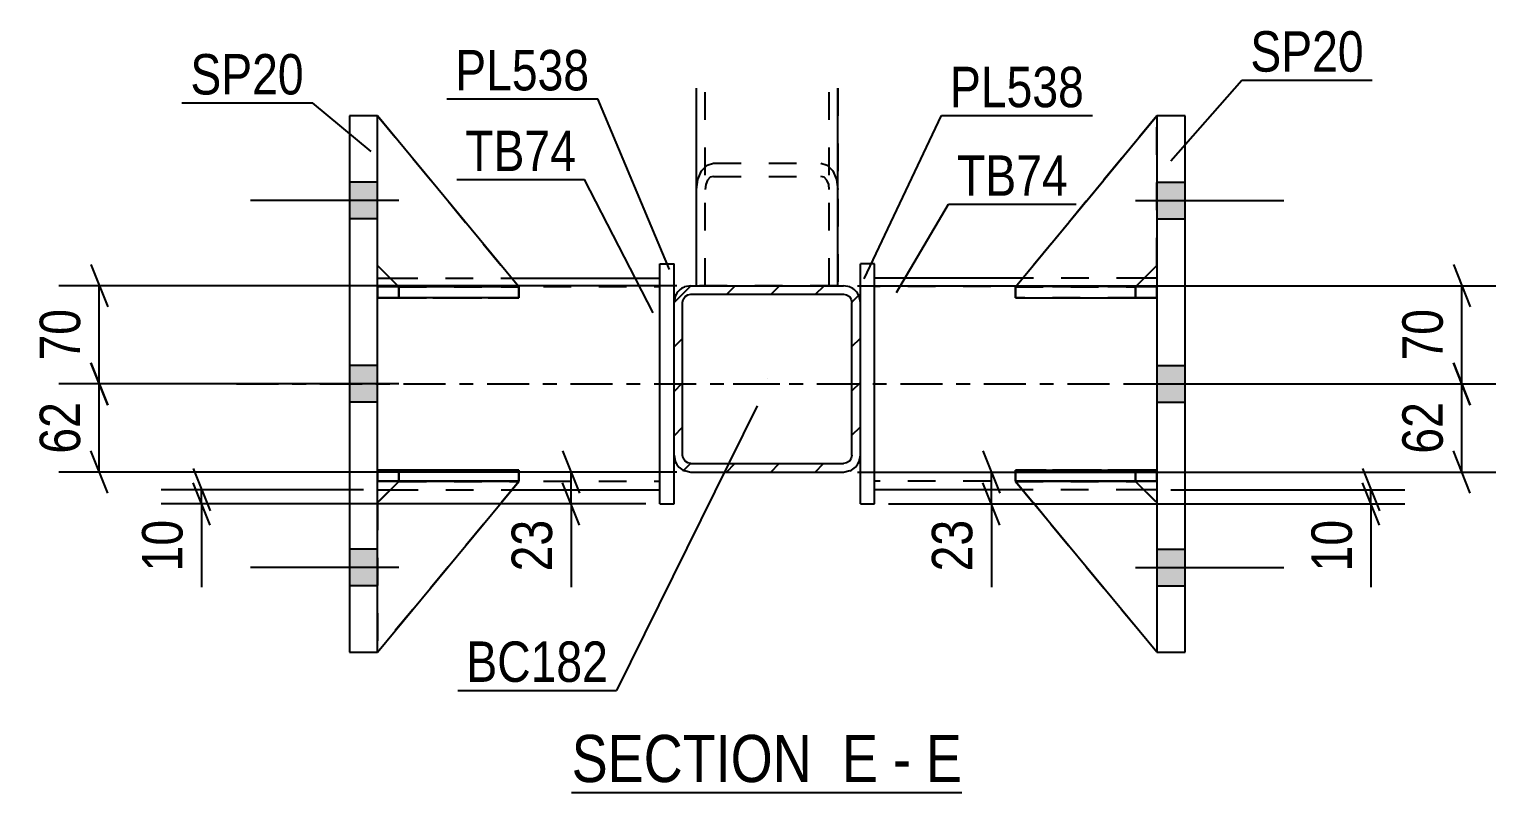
# Model space of a CAD drawing. Header units: millimetres. Extents: x 0 to 841, y 0 to 594.
# Drawn here: x 211.8 to 315.7, y 155.7 to 209.8 of the extents above; entities that cross this region are included whole.
import ezdxf

# ---------------------------------------------------------------- set-up
doc = ezdxf.new("R2010")
doc.units = ezdxf.units.MM
doc.linetypes.add('DXK_LINE_DOT2', pattern=[3.9198, 1.9599, -1.9599])
doc.linetypes.add('DXK_LINE_DOT3', pattern=[5.9187, 2.979, -0.9799, 0.9799, -0.9799])
doc.styles.add('Arial Narrow', font='ARIALN.TTF', dxfattribs={"height": 0.2})

# ---------------------------------------------------------------- blocks, each defined once
blk = doc.blocks.new('Unknown-814748436-16 - 6147')
at = {"color": 6, "linetype": 'Continuous'}
blk.add_line((250.24, 155.67), (277.88, 155.67), dxfattribs=at)
at = {"color": 0, "linetype": 'Continuous'}
for points in [[(268.34, 156.42), (268.34, 159.92), (250.24, 159.92), (250.24, 156.42)], [(271.95, 156.42), (271.95, 159.92), (269.39, 159.92), (269.39, 156.42)], [(274.28, 156.42), (274.28, 159.92), (273, 159.92), (273, 156.42)], [(277.88, 156.42), (277.88, 159.92), (275.33, 159.92), (275.33, 156.42)]]:
    blk.add_wipeout(points, dxfattribs=at)
at = {"color": 7, "linetype": 'Continuous', "style": 'Arial Narrow'}
for s, p in [('SECTION ', (250.24, 156.42)), ('E', (269.39, 156.42)), ('E', (275.33, 156.42)), ('-', (273, 156.42))]:
    blk.add_text(s, height=3.34, dxfattribs=at).set_placement(p)
blk = doc.blocks.new('Part-814748436-6248 - 6147')
at = {"color": 7, "linetype": 'DXK_LINE_DOT2'}
for p, q in [((259.09, 191.59), (259.09, 205.59)), ((259.69, 191.59), (259.69, 205.59)), ((268.49, 191.59), (268.49, 205.59)), ((269.09, 205.59), (269.09, 191.59)), ((269.09, 191.59), (259.09, 191.59))]:
    blk.add_line(p, q, dxfattribs=at)
blk = doc.blocks.new('Bolt-814748436-6224 - 6147')
at = {"linetype": 'Continuous'}
for points in [[(236.49, 196.33), (236.49, 198.93), (234.49, 198.93), (234.49, 196.33)], [(236.49, 196.33), (236.49, 198.93), (234.49, 198.93), (234.49, 196.33)], [(236.49, 196.33), (236.49, 198.93), (234.49, 198.93), (234.49, 196.33)], [(236.49, 183.33), (236.49, 185.93), (234.49, 185.93), (234.49, 183.33)], [(236.49, 183.33), (236.49, 185.93), (234.49, 185.93), (234.49, 183.33)], [(236.49, 170.33), (236.49, 172.93), (234.49, 172.93), (234.49, 170.33)], [(236.49, 170.33), (236.49, 172.93), (234.49, 172.93), (234.49, 170.33)], [(236.49, 170.33), (236.49, 172.93), (234.49, 172.93), (234.49, 170.33)]]:
    blk.add_hatch(color=1, dxfattribs=at).paths.add_polyline_path(points)
at = {"color": 1, "linetype": 'Continuous'}
for p, q in [((236.49, 198.93), (234.49, 198.93)), ((236.49, 198.93), (234.49, 198.93)), ((236.49, 198.93), (234.49, 198.93)), ((237.99, 197.63), (227.49, 197.63)), ((237.99, 197.63), (227.49, 197.63)), ((237.99, 197.63), (227.49, 197.63)), ((236.49, 196.33), (234.49, 196.33)), ((236.49, 196.33), (234.49, 196.33)), ((236.49, 196.33), (234.49, 196.33)), ((236.49, 185.93), (234.49, 185.93)), ((236.49, 185.93), (234.49, 185.93)), ((237.99, 184.63), (227.49, 184.63)), ((237.99, 184.63), (227.49, 184.63)), ((236.49, 183.33), (234.49, 183.33)), ((236.49, 183.33), (234.49, 183.33)), ((236.49, 172.93), (234.49, 172.93)), ((236.49, 172.93), (234.49, 172.93)), ((236.49, 172.93), (234.49, 172.93)), ((237.99, 171.63), (227.49, 171.63)), ((237.99, 171.63), (227.49, 171.63)), ((237.99, 171.63), (227.49, 171.63)), ((236.49, 170.33), (234.49, 170.33)), ((236.49, 170.33), (234.49, 170.33)), ((236.49, 170.33), (234.49, 170.33))]:
    blk.add_line(p, q, dxfattribs=at)
blk = doc.blocks.new('Part-814748436-6265 - 6147')
at = {"linetype": 'Continuous'}
h = blk.add_hatch(dxfattribs=at)
h.set_pattern_fill('', scale=0.7, style=0, pattern_type=0)
h.set_pattern_definition([(45, (258.6925, 191.5937), (-1.57154, 1.57154), [])])
h.paths.add_polyline_path([(269.49, 191.59), (258.69, 191.59), (258.23, 191.5), (257.84, 191.24), (257.58, 190.85), (257.49, 190.39), (257.49, 179.59), (257.58, 179.13), (257.84, 178.75), (258.23, 178.49), (258.69, 178.39), (269.49, 178.39), (269.95, 178.49), (270.34, 178.75), (270.6, 179.13), (270.69, 179.59), (270.69, 190.39), (270.6, 190.85), (270.34, 191.24), (269.95, 191.5)])
h.paths.add_polyline_path([(270.05, 190.62), (270.09, 190.39), (270.09, 179.59), (270.05, 179.36), (269.92, 179.17), (269.72, 179.04), (269.49, 178.99), (258.69, 178.99), (258.46, 179.04), (258.27, 179.17), (258.14, 179.36), (258.09, 179.59), (258.09, 190.39), (258.14, 190.62), (258.27, 190.82), (258.46, 190.95), (258.69, 190.99), (269.49, 190.99), (269.72, 190.95), (269.92, 190.82)])
at = {"color": 2, "linetype": 'Continuous'}
for p, q in [((258.69, 191.59), (258.23, 191.5)), ((258.69, 191.59), (258.69, 191.59)), ((258.69, 191.59), (269.49, 191.59)), ((269.49, 191.59), (269.49, 191.59)), ((269.95, 191.5), (269.49, 191.59)), ((257.58, 190.85), (257.49, 190.39)), ((257.49, 190.39), (257.49, 190.39)), ((257.49, 179.59), (257.49, 190.39)), ((258.09, 190.39), (258.14, 190.62)), ((258.09, 190.39), (258.09, 190.39)), ((258.09, 179.59), (258.09, 190.39)), ((258.14, 190.62), (258.27, 190.82)), ((258.27, 190.82), (258.46, 190.95)), ((258.46, 190.95), (258.69, 190.99)), ((258.69, 190.99), (258.69, 190.99)), ((258.69, 190.99), (269.49, 190.99)), ((269.49, 190.99), (269.49, 190.99)), ((269.49, 190.99), (269.72, 190.95)), ((269.72, 190.95), (269.92, 190.82)), ((269.92, 190.82), (270.05, 190.62)), ((270.05, 190.62), (270.09, 190.39)), ((270.09, 190.39), (270.09, 190.39)), ((270.09, 179.59), (270.09, 190.39)), ((270.69, 190.39), (270.6, 190.85)), ((270.69, 190.39), (270.69, 190.39)), ((270.69, 179.59), (270.69, 190.39)), ((257.49, 179.59), (257.49, 179.59)), ((257.49, 179.59), (257.58, 179.13)), ((258.09, 179.59), (258.09, 179.59)), ((258.14, 179.36), (258.09, 179.59)), ((258.27, 179.17), (258.14, 179.36)), ((258.46, 179.04), (258.27, 179.17)), ((258.69, 178.99), (258.46, 179.04)), ((258.69, 178.99), (258.69, 178.99)), ((258.69, 178.99), (269.49, 178.99)), ((269.72, 179.04), (269.49, 178.99)), ((269.49, 178.99), (269.49, 178.99)), ((269.92, 179.17), (269.72, 179.04)), ((270.05, 179.36), (269.92, 179.17)), ((270.09, 179.59), (270.05, 179.36)), ((270.09, 179.59), (270.09, 179.59)), ((270.6, 179.13), (270.69, 179.59)), ((270.69, 179.59), (270.69, 179.59)), ((258.23, 178.49), (258.69, 178.39)), ((258.69, 178.39), (258.69, 178.39)), ((258.69, 178.39), (269.49, 178.39)), ((269.49, 178.39), (269.95, 178.49)), ((269.49, 178.39), (269.49, 178.39))]:
    blk.add_line(p, q, dxfattribs=at)
at = {"color": 7, "linetype": 'DXK_LINE_DOT3'}
blk.add_line((264.09, 184.99), (264.09, 184.99), dxfattribs=at)
at = {"color": 2, "linetype": 'Continuous'}
for centre, start, end in [((258.69, 190.39), 112.5, 157.5), ((269.49, 190.39), 22.5, 67.5), ((258.69, 179.59), 202.5, 247.5), ((269.49, 179.59), 292.5, 337.5)]:
    blk.add_arc(centre, 1.2, start, end, dxfattribs=at)
blk = doc.blocks.new('Part-814748436-6249 - 6147')
at = {"color": 2, "linetype": 'Continuous'}
for p, q in [((259.09, 191.59), (259.09, 205.59)), ((269.09, 191.59), (269.09, 205.59))]:
    blk.add_line(p, q, dxfattribs=at)
at = {"color": 7, "linetype": 'DXK_LINE_DOT2'}
for p, q in [((259.69, 191.59), (259.69, 205.59)), ((268.49, 191.59), (268.49, 205.59)), ((259.18, 199.12), (259.44, 199.72)), ((259.44, 199.72), (259.83, 200.13)), ((259.83, 200.13), (260.29, 200.27)), ((260.29, 200.27), (267.89, 200.27)), ((267.89, 200.27), (268.35, 200.13)), ((268.35, 200.13), (268.74, 199.72)), ((268.74, 199.72), (269, 199.12)), ((259.09, 198.41), (259.18, 199.12)), ((259.74, 198.77), (259.69, 198.41)), ((259.87, 199.07), (259.74, 198.77)), ((260.06, 199.27), (259.87, 199.07)), ((260.29, 199.34), (260.06, 199.27)), ((260.29, 199.34), (267.89, 199.34)), ((268.12, 199.27), (267.89, 199.34)), ((268.32, 199.07), (268.12, 199.27)), ((268.45, 198.77), (268.32, 199.07)), ((268.49, 198.41), (268.45, 198.77)), ((269, 199.12), (269.09, 198.41)), ((259.09, 191.59), (269.09, 191.59))]:
    blk.add_line(p, q, dxfattribs=at)
blk = doc.blocks.new('Part-814748436-6289 - 6147')
at = {"color": 2, "linetype": 'Continuous'}
for p, q in [((236.49, 192.13), (237.38, 192.13)), ((245.99, 192.13), (256.49, 192.13)), ((236.49, 177.13), (237.4, 177.13)), ((246, 177.13), (256.49, 177.13))]:
    blk.add_line(p, q, dxfattribs=at)
at = {"color": 7, "linetype": 'DXK_LINE_DOT2'}
for p, q in [((236.49, 177.13), (236.49, 192.13)), ((236.49, 191.53), (256.49, 191.53)), ((237.38, 192.13), (245.99, 192.13)), ((256.49, 177.13), (256.49, 192.13)), ((236.49, 177.73), (256.49, 177.73)), ((237.4, 177.13), (246, 177.13))]:
    blk.add_line(p, q, dxfattribs=at)
at = {"color": 7, "linetype": 'DXK_LINE_DOT3'}
blk.add_line((226.49, 184.63), (266.49, 184.63), dxfattribs=at)
blk = doc.blocks.new('Bolt-814748436-6225 - 6147')
at = {"linetype": 'Continuous'}
for points in [[(293.69, 196.33), (293.69, 198.93), (291.69, 198.93), (291.69, 196.33)], [(293.69, 196.33), (293.69, 198.93), (291.69, 198.93), (291.69, 196.33)], [(293.69, 196.33), (293.69, 198.93), (291.69, 198.93), (291.69, 196.33)], [(293.69, 183.33), (293.69, 185.93), (291.69, 185.93), (291.69, 183.33)], [(293.69, 183.33), (293.69, 185.93), (291.69, 185.93), (291.69, 183.33)], [(293.69, 170.33), (293.69, 172.93), (291.69, 172.93), (291.69, 170.33)], [(293.69, 170.33), (293.69, 172.93), (291.69, 172.93), (291.69, 170.33)], [(293.69, 170.33), (293.69, 172.93), (291.69, 172.93), (291.69, 170.33)]]:
    blk.add_hatch(color=1, dxfattribs=at).paths.add_polyline_path(points)
at = {"color": 1, "linetype": 'Continuous'}
for p, q in [((291.69, 198.93), (293.69, 198.93)), ((291.69, 198.93), (293.69, 198.93)), ((291.69, 198.93), (293.69, 198.93)), ((290.19, 197.63), (300.69, 197.63)), ((290.19, 197.63), (300.69, 197.63)), ((290.19, 197.63), (300.69, 197.63)), ((291.69, 196.33), (293.69, 196.33)), ((291.69, 196.33), (293.69, 196.33)), ((291.69, 196.33), (293.69, 196.33)), ((291.69, 185.93), (293.69, 185.93)), ((291.69, 185.93), (293.69, 185.93)), ((290.19, 184.63), (300.69, 184.63)), ((290.19, 184.63), (300.69, 184.63)), ((291.69, 183.33), (293.69, 183.33)), ((291.69, 183.33), (293.69, 183.33)), ((291.69, 172.93), (293.69, 172.93)), ((291.69, 172.93), (293.69, 172.93)), ((291.69, 172.93), (293.69, 172.93)), ((290.19, 171.63), (300.69, 171.63)), ((290.19, 171.63), (300.69, 171.63)), ((290.19, 171.63), (300.69, 171.63)), ((291.69, 170.33), (293.69, 170.33)), ((291.69, 170.33), (293.69, 170.33)), ((291.69, 170.33), (293.69, 170.33))]:
    blk.add_line(p, q, dxfattribs=at)
blk = doc.blocks.new('Part-814748436-6274 - 6147')
at = {"color": 2, "linetype": 'Continuous'}
for p, q in [((282.19, 192.13), (271.69, 192.13)), ((291.69, 192.13), (290.8, 192.13)), ((282.18, 177.13), (271.69, 177.13)), ((291.69, 177.13), (290.78, 177.13))]:
    blk.add_line(p, q, dxfattribs=at)
at = {"color": 7, "linetype": 'DXK_LINE_DOT2'}
for p, q in [((271.69, 177.13), (271.69, 192.13)), ((291.69, 191.53), (271.69, 191.53)), ((290.8, 192.13), (282.19, 192.13)), ((291.69, 192.13), (291.69, 177.13)), ((291.69, 177.73), (271.69, 177.73)), ((290.78, 177.13), (282.18, 177.13))]:
    blk.add_line(p, q, dxfattribs=at)
at = {"color": 7, "linetype": 'DXK_LINE_DOT3'}
blk.add_line((261.69, 184.63), (301.69, 184.63), dxfattribs=at)
blk = doc.blocks.new('Part-814748436-6279 - 6147')
at = {"color": 2, "linetype": 'Continuous'}
for p, q in [((271.69, 193.13), (270.69, 193.13)), ((270.69, 190.39), (270.69, 193.13)), ((271.69, 176.13), (271.69, 193.13)), ((270.69, 176.13), (270.69, 179.59)), ((270.69, 176.13), (271.69, 176.13))]:
    blk.add_line(p, q, dxfattribs=at)
at = {"color": 7, "linetype": 'DXK_LINE_DOT2'}
blk.add_line((270.69, 179.59), (270.69, 190.39), dxfattribs=at)
blk = doc.blocks.new('Part-814748436-6284 - 6147')
at = {"color": 2, "linetype": 'Continuous'}
for p, q in [((256.49, 176.13), (256.49, 193.13)), ((256.49, 193.13), (257.49, 193.13)), ((257.49, 190.39), (257.49, 193.13)), ((257.49, 176.13), (257.49, 179.59)), ((256.49, 176.13), (257.49, 176.13))]:
    blk.add_line(p, q, dxfattribs=at)
at = {"color": 7, "linetype": 'DXK_LINE_DOT2'}
blk.add_line((257.49, 179.59), (257.49, 190.39), dxfattribs=at)
blk = doc.blocks.new('Part-814748436-6290 - 6147')
at = {"color": 7, "linetype": 'DXK_LINE_DOT2'}
for p, q in [((281.69, 177.72), (290.19, 177.72)), ((291.69, 165.63), (281.69, 177.72)), ((281.69, 177.72), (281.69, 177.72)), ((290.19, 177.72), (281.69, 177.72)), ((281.69, 177.72), (291.69, 165.63)), ((290.19, 177.72), (291.69, 176.22)), ((290.19, 177.72), (290.19, 177.72)), ((291.69, 176.22), (290.19, 177.72)), ((291.69, 176.22), (291.69, 165.63))]:
    blk.add_line(p, q, dxfattribs=at)
blk = doc.blocks.new('Part-814748436-6291 - 6147')
at = {"color": 2, "linetype": 'Continuous'}
for p, q in [((281.69, 177.72), (281.69, 177.72)), ((290.19, 177.72), (281.69, 177.72)), ((291.69, 165.63), (281.69, 177.72)), ((290.19, 177.72), (290.19, 177.72)), ((290.19, 177.72), (291.69, 176.22))]:
    blk.add_line(p, q, dxfattribs=at)
at = {"color": 7, "linetype": 'DXK_LINE_DOT2'}
for p, q in [((281.69, 177.72), (290.19, 177.72)), ((291.69, 165.63), (281.69, 177.72)), ((290.19, 177.72), (291.69, 176.22)), ((291.69, 176.22), (291.69, 165.63))]:
    blk.add_line(p, q, dxfattribs=at)
blk = doc.blocks.new('Part-814748436-6292 - 6147')
at = {"color": 7, "linetype": 'DXK_LINE_DOT2'}
for p, q in [((291.69, 203.63), (281.69, 191.52)), ((281.69, 191.52), (291.69, 203.63)), ((291.69, 193.02), (291.69, 203.63)), ((290.19, 191.52), (291.69, 193.02)), ((290.19, 191.52), (291.69, 193.02)), ((281.69, 191.52), (290.19, 191.52)), ((281.69, 191.52), (281.69, 191.52)), ((290.19, 191.52), (281.69, 191.52)), ((290.19, 191.52), (290.19, 191.52))]:
    blk.add_line(p, q, dxfattribs=at)
blk = doc.blocks.new('Part-814748436-6293 - 6147')
at = {"color": 2, "linetype": 'Continuous'}
for p, q in [((281.69, 191.52), (291.69, 203.63)), ((291.69, 203.63), (291.69, 203.63)), ((290.2, 191.53), (291.69, 193.02)), ((282.94, 191.52), (281.69, 191.52)), ((281.69, 191.52), (281.69, 191.52))]:
    blk.add_line(p, q, dxfattribs=at)
at = {"color": 7, "linetype": 'DXK_LINE_DOT2'}
for p, q in [((291.69, 203.63), (281.69, 191.52)), ((291.69, 203.63), (291.69, 203.63)), ((291.69, 193.02), (291.69, 203.63)), ((290.19, 191.52), (291.69, 193.02)), ((290.19, 191.52), (281.69, 191.52)), ((290.19, 191.52), (282.94, 191.52)), ((290.19, 191.52), (290.2, 191.53)), ((290.19, 191.52), (290.19, 191.52))]:
    blk.add_line(p, q, dxfattribs=at)
blk = doc.blocks.new('Part-814748436-6294 - 6147')
at = {"color": 7, "linetype": 'DXK_LINE_DOT2'}
for p, q in [((281.69, 177.73), (281.69, 178.53)), ((281.69, 178.53), (290.19, 178.53)), ((291.69, 178.53), (281.69, 178.53)), ((290.19, 177.73), (281.69, 177.73)), ((281.69, 177.73), (291.69, 177.73)), ((290.19, 177.73), (290.19, 178.53)), ((290.19, 178.53), (291.69, 178.53)), ((291.69, 177.73), (290.19, 177.73)), ((291.69, 177.73), (291.69, 178.53)), ((291.69, 177.73), (291.69, 178.53)), ((291.69, 178.53), (291.69, 178.53)), ((291.69, 177.73), (291.69, 177.73))]:
    blk.add_line(p, q, dxfattribs=at)
blk = doc.blocks.new('Part-814748436-6295 - 6147')
at = {"color": 7, "linetype": 'DXK_LINE_DOT2'}
for p, q in [((281.69, 190.73), (281.69, 191.53)), ((281.69, 191.53), (290.19, 191.53)), ((291.69, 191.53), (281.69, 191.53)), ((290.19, 190.73), (290.19, 191.53)), ((290.19, 191.53), (291.69, 191.53)), ((291.69, 190.73), (291.69, 191.53)), ((291.69, 190.73), (291.69, 191.53)), ((291.69, 191.53), (291.69, 191.53)), ((290.19, 190.73), (281.69, 190.73)), ((281.69, 190.73), (291.69, 190.73)), ((291.69, 190.73), (290.19, 190.73)), ((291.69, 190.73), (291.69, 190.73))]:
    blk.add_line(p, q, dxfattribs=at)
blk = doc.blocks.new('Part-814748436-6296 - 6147')
at = {"color": 2, "linetype": 'Continuous'}
for p, q in [((281.69, 178.53), (291.69, 178.53)), ((281.69, 178.53), (281.69, 177.73)), ((291.69, 177.73), (281.69, 177.73)), ((291.69, 178.53), (291.69, 178.53)), ((291.69, 177.73), (291.69, 178.53))]:
    blk.add_line(p, q, dxfattribs=at)
at = {"color": 7, "linetype": 'DXK_LINE_DOT2'}
for p, q in [((290.19, 178.53), (281.69, 178.53)), ((281.69, 177.73), (290.19, 177.73)), ((291.69, 178.53), (290.19, 178.53)), ((290.19, 178.53), (290.19, 177.73)), ((290.19, 177.73), (291.69, 177.73)), ((291.69, 178.53), (291.69, 178.53))]:
    blk.add_line(p, q, dxfattribs=at)
blk = doc.blocks.new('Part-814748436-6297 - 6147')
at = {"color": 2, "linetype": 'Continuous'}
for p, q in [((281.7, 191.53), (281.69, 191.53)), ((281.69, 191.53), (281.69, 190.73)), ((291.69, 191.53), (282.94, 191.53)), ((291.69, 191.53), (291.69, 191.53)), ((291.69, 191.53), (291.69, 190.73)), ((281.69, 190.73), (291.69, 190.73))]:
    blk.add_line(p, q, dxfattribs=at)
at = {"color": 7, "linetype": 'DXK_LINE_DOT2'}
for p, q in [((282.94, 191.53), (281.7, 191.53)), ((290.19, 191.53), (281.7, 191.53)), ((290.19, 191.53), (291.69, 191.53)), ((290.19, 191.53), (290.19, 190.73)), ((291.69, 191.53), (291.69, 191.53)), ((281.69, 190.73), (290.19, 190.73)), ((290.19, 190.73), (291.69, 190.73))]:
    blk.add_line(p, q, dxfattribs=at)
blk = doc.blocks.new('Part-814748436-6298 - 6147')
at = {"color": 7, "linetype": 'DXK_LINE_DOT2'}
for p, q in [((237.99, 177.72), (236.49, 176.22)), ((236.49, 165.63), (246.49, 177.72)), ((236.49, 176.22), (237.99, 177.72)), ((246.49, 177.72), (236.49, 165.63)), ((246.49, 177.72), (237.99, 177.72)), ((237.99, 177.72), (237.99, 177.72)), ((237.99, 177.72), (246.49, 177.72)), ((246.49, 177.72), (246.49, 177.72)), ((236.49, 176.22), (236.49, 165.63))]:
    blk.add_line(p, q, dxfattribs=at)
blk = doc.blocks.new('Part-814748436-6299 - 6147')
at = {"color": 2, "linetype": 'Continuous'}
for p, q in [((237.99, 177.72), (236.49, 176.22)), ((236.49, 165.63), (246.49, 177.72)), ((246.49, 177.72), (237.99, 177.72)), ((237.99, 177.72), (237.99, 177.72)), ((246.49, 177.72), (246.49, 177.72))]:
    blk.add_line(p, q, dxfattribs=at)
at = {"color": 7, "linetype": 'DXK_LINE_DOT2'}
for p, q in [((236.49, 176.22), (237.99, 177.72)), ((236.49, 165.63), (246.49, 177.72)), ((237.99, 177.72), (246.49, 177.72)), ((236.49, 176.22), (236.49, 165.63))]:
    blk.add_line(p, q, dxfattribs=at)
blk = doc.blocks.new('Part-814748436-6300 - 6147')
at = {"color": 7, "linetype": 'DXK_LINE_DOT2'}
for p, q in [((236.49, 193.02), (236.49, 203.63)), ((236.49, 203.63), (246.49, 191.52)), ((236.49, 203.63), (246.49, 191.52)), ((237.99, 191.52), (236.49, 193.02)), ((237.99, 191.52), (236.49, 193.02)), ((246.49, 191.52), (237.99, 191.52)), ((237.99, 191.52), (237.99, 191.52)), ((237.99, 191.52), (246.49, 191.52)), ((246.49, 191.52), (246.49, 191.52))]:
    blk.add_line(p, q, dxfattribs=at)
blk = doc.blocks.new('Part-814748436-6301 - 6147')
at = {"color": 2, "linetype": 'Continuous'}
for p, q in [((236.49, 203.63), (236.49, 203.63)), ((246.49, 191.52), (236.49, 203.63)), ((237.98, 191.53), (236.49, 193.02)), ((245.24, 191.52), (246.49, 191.52)), ((246.49, 191.52), (246.49, 191.52))]:
    blk.add_line(p, q, dxfattribs=at)
at = {"color": 7, "linetype": 'DXK_LINE_DOT2'}
for p, q in [((236.49, 203.63), (246.49, 191.52)), ((236.49, 203.63), (236.49, 203.63)), ((236.49, 193.02), (236.49, 203.63)), ((237.99, 191.52), (236.49, 193.02)), ((237.99, 191.52), (237.98, 191.53)), ((246.49, 191.52), (237.99, 191.52)), ((237.99, 191.52), (237.99, 191.52)), ((237.99, 191.52), (245.24, 191.52))]:
    blk.add_line(p, q, dxfattribs=at)
blk = doc.blocks.new('Part-814748436-6302 - 6147')
at = {"color": 7, "linetype": 'DXK_LINE_DOT2'}
for p, q in [((236.49, 178.53), (237.99, 178.53)), ((246.49, 178.53), (236.49, 178.53)), ((236.49, 178.53), (236.49, 178.53)), ((236.49, 178.53), (236.49, 177.73)), ((236.49, 178.53), (236.49, 177.73)), ((237.99, 177.73), (236.49, 177.73)), ((236.49, 177.73), (246.49, 177.73)), ((236.49, 177.73), (236.49, 177.73)), ((237.99, 178.53), (246.49, 178.53)), ((237.99, 178.53), (237.99, 177.73)), ((246.49, 177.73), (237.99, 177.73)), ((246.49, 178.53), (246.49, 177.73))]:
    blk.add_line(p, q, dxfattribs=at)
blk = doc.blocks.new('Part-814748436-6303 - 6147')
at = {"color": 7, "linetype": 'DXK_LINE_DOT2'}
for p, q in [((236.49, 191.53), (237.99, 191.53)), ((246.49, 191.53), (236.49, 191.53)), ((236.49, 191.53), (236.49, 191.53)), ((236.49, 191.53), (236.49, 190.73)), ((236.49, 191.53), (236.49, 190.73)), ((237.99, 191.53), (246.49, 191.53)), ((237.99, 191.53), (237.99, 190.73)), ((246.49, 191.53), (246.49, 190.73)), ((237.99, 190.73), (236.49, 190.73)), ((236.49, 190.73), (246.49, 190.73)), ((236.49, 190.73), (236.49, 190.73)), ((246.49, 190.73), (237.99, 190.73))]:
    blk.add_line(p, q, dxfattribs=at)
blk = doc.blocks.new('Part-814748436-6304 - 6147')
at = {"color": 2, "linetype": 'Continuous'}
for p, q in [((236.49, 177.73), (236.49, 178.53)), ((246.49, 178.53), (236.49, 178.53)), ((246.49, 177.73), (236.49, 177.73)), ((236.49, 177.73), (236.49, 177.73)), ((246.49, 177.73), (246.49, 178.53))]:
    blk.add_line(p, q, dxfattribs=at)
at = {"color": 7, "linetype": 'DXK_LINE_DOT2'}
for p, q in [((237.99, 178.53), (236.49, 178.53)), ((236.49, 177.73), (237.99, 177.73)), ((237.99, 177.73), (237.99, 178.53)), ((246.49, 178.53), (237.99, 178.53)), ((237.99, 177.73), (246.49, 177.73))]:
    blk.add_line(p, q, dxfattribs=at)
blk = doc.blocks.new('Part-814748436-6305 - 6147')
at = {"color": 2, "linetype": 'Continuous'}
for p, q in [((236.49, 190.73), (236.49, 191.53)), ((236.49, 191.53), (245.24, 191.53)), ((246.49, 191.53), (246.48, 191.53)), ((246.49, 190.73), (246.49, 191.53)), ((246.49, 190.73), (236.49, 190.73)), ((236.49, 190.73), (236.49, 190.73))]:
    blk.add_line(p, q, dxfattribs=at)
at = {"color": 7, "linetype": 'DXK_LINE_DOT2'}
for p, q in [((237.99, 191.53), (236.49, 191.53)), ((237.99, 190.73), (237.99, 191.53)), ((237.99, 191.53), (246.48, 191.53)), ((236.49, 190.73), (237.99, 190.73)), ((237.99, 190.73), (246.49, 190.73))]:
    blk.add_line(p, q, dxfattribs=at)
blk = doc.blocks.new('Part-814748436-6310 - 6147')
at = {"color": 2, "linetype": 'Continuous'}
for p, q in [((293.69, 203.63), (291.69, 203.63)), ((291.69, 203.63), (291.69, 165.63)), ((293.69, 165.63), (293.69, 203.63)), ((291.69, 165.63), (293.69, 165.63))]:
    blk.add_line(p, q, dxfattribs=at)
blk = doc.blocks.new('Part-814748436-6315 - 6147')
at = {"color": 2, "linetype": 'Continuous'}
for p, q in [((234.49, 203.63), (234.49, 165.63)), ((236.49, 203.63), (234.49, 203.63)), ((236.49, 165.63), (236.49, 203.63)), ((234.49, 165.63), (236.49, 165.63))]:
    blk.add_line(p, q, dxfattribs=at)
blk = doc.blocks.new('StraightDimension-814748436-6377 - 6147')
at = {"color": 7, "linetype": 'Continuous'}
for p, q in [((216.17, 193.09), (217.37, 190.09)), ((257.69, 191.59), (213.92, 191.59)), ((216.77, 184.63), (216.77, 191.59)), ((217.37, 183.13), (216.17, 186.13)), ((228.99, 184.63), (213.92, 184.63))]:
    blk.add_line(p, q, dxfattribs=at)
at = {"color": 0}
blk.add_wipeout([(216.02, 190.54), (211.82, 190.54), (211.82, 185.69), (216.02, 185.69)], dxfattribs=at)
at = {"color": 3, "style": 'Arial Narrow'}
blk.add_text('70', height=2.863, rotation=90.0002, dxfattribs=at).set_placement((215.42, 186.29))
blk = doc.blocks.new('StraightDimension-814748436-6359 - 6147')
at = {"color": 7, "linetype": 'Continuous'}
for p, q in [((312.7, 186.13), (313.9, 183.13)), ((299.19, 184.63), (315.7, 184.63)), ((313.3, 178.39), (313.3, 184.63)), ((313.9, 176.89), (312.7, 179.89)), ((270.49, 178.39), (315.7, 178.39))]:
    blk.add_line(p, q, dxfattribs=at)
at = {"color": 0}
blk.add_wipeout([(312.55, 183.94), (308.35, 183.94), (308.35, 179.09), (312.55, 179.09)], dxfattribs=at)
at = {"color": 3, "style": 'Arial Narrow'}
blk.add_text('62', height=2.863, rotation=90.0002, dxfattribs=at).set_placement((311.95, 179.69))
blk = doc.blocks.new('StraightDimension-814748436-6437 - 6147')
at = {"color": 7, "linetype": 'Continuous'}
for p, q in [((249.6, 179.89), (250.8, 176.89)), ((257.69, 178.39), (247.35, 178.39)), ((250.8, 174.63), (249.6, 177.63)), ((250.2, 176.13), (250.2, 178.39)), ((255.49, 176.13), (247.35, 176.13)), ((250.2, 176.13), (250.2, 170.23)), ((250.2, 176.13), (250.2, 170.23))]:
    blk.add_line(p, q, dxfattribs=at)
at = {"color": 0}
blk.add_wipeout([(249.45, 175.61), (245.25, 175.61), (245.25, 170.75), (249.45, 170.75)], dxfattribs=at)
at = {"color": 3, "style": 'Arial Narrow'}
blk.add_text('23', height=2.863, rotation=90.0002, dxfattribs=at).set_placement((248.85, 171.35))
blk = doc.blocks.new('StraightDimension-814748436-6426 - 6147')
at = {"color": 7, "linetype": 'Continuous'}
for p, q in [((223.42, 178.63), (224.62, 175.63)), ((224.62, 174.63), (223.42, 177.63)), ((235.49, 177.13), (221.17, 177.13)), ((224.02, 176.13), (224.02, 177.13)), ((255.49, 176.13), (221.17, 176.13)), ((224.02, 176.13), (224.02, 170.23)), ((224.02, 176.13), (224.02, 170.23))]:
    blk.add_line(p, q, dxfattribs=at)
at = {"color": 0}
blk.add_wipeout([(223.27, 175.61), (219.07, 175.61), (219.07, 170.75), (223.27, 170.75)], dxfattribs=at)
at = {"color": 3, "style": 'Arial Narrow'}
blk.add_text('10', height=2.863, rotation=90.0002, dxfattribs=at).set_placement((222.67, 171.35))
blk = doc.blocks.new('StraightDimension-814748436-6341 - 6147')
at = {"color": 7, "linetype": 'Continuous'}
for p, q in [((312.7, 193.09), (313.9, 190.09)), ((270.49, 191.59), (315.7, 191.59)), ((313.3, 184.63), (313.3, 191.59)), ((313.9, 183.13), (312.7, 186.13)), ((299.19, 184.63), (315.7, 184.63))]:
    blk.add_line(p, q, dxfattribs=at)
at = {"color": 0}
blk.add_wipeout([(312.55, 190.54), (308.35, 190.54), (308.35, 185.69), (312.55, 185.69)], dxfattribs=at)
at = {"color": 3, "style": 'Arial Narrow'}
blk.add_text('70', height=2.863, rotation=90.0002, dxfattribs=at).set_placement((311.95, 186.29))
blk = doc.blocks.new('StraightDimension-814748436-6396 - 6147')
at = {"color": 7, "linetype": 'Continuous'}
for p, q in [((216.17, 186.13), (217.37, 183.13)), ((228.99, 184.63), (213.92, 184.63)), ((216.77, 178.39), (216.77, 184.63)), ((217.37, 176.89), (216.17, 179.89)), ((257.69, 178.39), (213.92, 178.39))]:
    blk.add_line(p, q, dxfattribs=at)
at = {"color": 0}
blk.add_wipeout([(216.02, 183.94), (211.82, 183.94), (211.82, 179.09), (216.02, 179.09)], dxfattribs=at)
at = {"color": 3, "style": 'Arial Narrow'}
blk.add_text('62', height=2.863, rotation=90.0002, dxfattribs=at).set_placement((215.42, 179.69))
blk = doc.blocks.new('StraightDimension-814748436-6415 - 6147')
at = {"color": 7, "linetype": 'Continuous'}
for p, q in [((306.26, 178.63), (307.46, 175.63)), ((307.46, 174.63), (306.26, 177.63)), ((292.69, 177.13), (309.26, 177.13)), ((306.86, 176.13), (306.86, 177.13)), ((272.69, 176.13), (309.26, 176.13)), ((306.86, 176.13), (306.86, 170.23)), ((306.86, 176.13), (306.86, 170.23))]:
    blk.add_line(p, q, dxfattribs=at)
at = {"color": 0}
blk.add_wipeout([(306.11, 175.61), (301.91, 175.61), (301.91, 170.75), (306.11, 170.75)], dxfattribs=at)
at = {"color": 3, "style": 'Arial Narrow'}
blk.add_text('10', height=2.863, rotation=90.0002, dxfattribs=at).set_placement((305.51, 171.35))
blk = doc.blocks.new('StraightDimension-814748436-6448 - 6147')
at = {"color": 7, "linetype": 'Continuous'}
for p, q in [((279.37, 179.89), (280.57, 176.89)), ((270.49, 178.39), (282.37, 178.39)), ((280.57, 174.63), (279.37, 177.63)), ((279.97, 176.13), (279.97, 178.39)), ((272.69, 176.13), (282.37, 176.13)), ((279.97, 176.13), (279.97, 170.23)), ((279.97, 176.13), (279.97, 170.23))]:
    blk.add_line(p, q, dxfattribs=at)
at = {"color": 0}
blk.add_wipeout([(279.22, 175.61), (275.02, 175.61), (275.02, 170.75), (279.22, 170.75)], dxfattribs=at)
at = {"color": 3, "style": 'Arial Narrow'}
blk.add_text('23', height=2.863, rotation=90.0002, dxfattribs=at).set_placement((278.62, 171.35))
blk = doc.blocks.new('Mark-814748436-6261 - 6147')
at = {"color": 30, "linetype": 'Continuous'}
for p in [(263.37, 183.07), (242.18, 162.92)]:
    blk.add_line(p, (253.42, 162.92), dxfattribs=at)
at = {"color": 0}
blk.add_wipeout([(252.82, 163.52), (252.82, 166.52), (242.78, 166.52), (242.78, 163.52)], dxfattribs=at)
blk.add_wipeout([(252.82, 163.52), (252.82, 166.52), (242.78, 166.52), (242.78, 163.52)], dxfattribs=at)
at = {"color": 3, "style": 'Arial Narrow'}
blk.add_text('BC182', height=2.863, dxfattribs=at).set_placement((242.78, 163.52))
blk = doc.blocks.new('Mark-814748436-6270 - 6147')
at = {"color": 30, "linetype": 'Continuous'}
for p, q in [((273.26, 191.12), (276.94, 197.36)), ((276.94, 197.36), (285.99, 197.36))]:
    blk.add_line(p, q, dxfattribs=at)
at = {"color": 0}
blk.add_wipeout([(285.39, 197.96), (285.39, 200.96), (277.54, 200.96), (277.54, 197.96)], dxfattribs=at)
blk.add_wipeout([(285.39, 197.96), (285.39, 200.96), (277.54, 200.96), (277.54, 197.96)], dxfattribs=at)
at = {"color": 3, "style": 'Arial Narrow'}
blk.add_text('TB74', height=2.863, dxfattribs=at).set_placement((277.54, 197.96))
blk = doc.blocks.new('Mark-814748436-6275 - 6147')
at = {"color": 30, "linetype": 'Continuous'}
for p, q in [((270.95, 192.08), (276.44, 203.64)), ((276.44, 203.64), (287.14, 203.64))]:
    blk.add_line(p, q, dxfattribs=at)
at = {"color": 0}
blk.add_wipeout([(286.54, 204.24), (286.54, 207.24), (277.04, 207.24), (277.04, 204.24)], dxfattribs=at)
blk.add_wipeout([(286.54, 204.24), (286.54, 207.24), (277.04, 207.24), (277.04, 204.24)], dxfattribs=at)
at = {"color": 3, "style": 'Arial Narrow'}
blk.add_text('PL538', height=2.863, dxfattribs=at).set_placement((277.04, 204.24))
blk = doc.blocks.new('Mark-814748436-6280 - 6147')
at = {"color": 30, "linetype": 'Continuous'}
for p in [(241.39, 204.83), (257.16, 192.75)]:
    blk.add_line(p, (252.1, 204.83), dxfattribs=at)
at = {"color": 0}
blk.add_wipeout([(251.5, 205.43), (251.5, 208.43), (241.99, 208.43), (241.99, 205.43)], dxfattribs=at)
blk.add_wipeout([(251.5, 205.43), (251.5, 208.43), (241.99, 208.43), (241.99, 205.43)], dxfattribs=at)
at = {"color": 3, "style": 'Arial Narrow'}
blk.add_text('PL538', height=2.863, dxfattribs=at).set_placement((241.99, 205.43))
blk = doc.blocks.new('Mark-814748436-6285 - 6147')
at = {"color": 30, "linetype": 'Continuous'}
for p in [(242.1, 199.11), (256.02, 189.67)]:
    blk.add_line(p, (251.15, 199.11), dxfattribs=at)
at = {"color": 0}
blk.add_wipeout([(250.55, 199.71), (250.55, 202.71), (242.7, 202.71), (242.7, 199.71)], dxfattribs=at)
blk.add_wipeout([(250.55, 199.71), (250.55, 202.71), (242.7, 202.71), (242.7, 199.71)], dxfattribs=at)
at = {"color": 3, "style": 'Arial Narrow'}
blk.add_text('TB74', height=2.863, dxfattribs=at).set_placement((242.7, 199.71))
blk = doc.blocks.new('Mark-814748436-6306 - 6147')
at = {"color": 30, "linetype": 'Continuous'}
for p, q in [((292.69, 200.43), (297.72, 206.16)), ((297.72, 206.16), (306.95, 206.16))]:
    blk.add_line(p, q, dxfattribs=at)
at = {"color": 0}
blk.add_wipeout([(306.35, 206.76), (306.35, 209.76), (298.32, 209.76), (298.32, 206.76)], dxfattribs=at)
blk.add_wipeout([(306.35, 206.76), (306.35, 209.76), (298.32, 209.76), (298.32, 206.76)], dxfattribs=at)
at = {"color": 3, "style": 'Arial Narrow'}
blk.add_text('SP20', height=2.863, dxfattribs=at).set_placement((298.32, 206.76))
blk = doc.blocks.new('Mark-814748436-6311 - 6147')
at = {"color": 30, "linetype": 'Continuous'}
for p in [(222.63, 204.54), (236.03, 201.11)]:
    blk.add_line(p, (231.87, 204.54), dxfattribs=at)
at = {"color": 0}
blk.add_wipeout([(231.27, 205.14), (231.27, 208.14), (223.23, 208.14), (223.23, 205.14)], dxfattribs=at)
blk.add_wipeout([(231.27, 205.14), (231.27, 208.14), (223.23, 208.14), (223.23, 205.14)], dxfattribs=at)
at = {"color": 3, "style": 'Arial Narrow'}
blk.add_text('SP20', height=2.863, dxfattribs=at).set_placement((223.23, 205.14))

msp = doc.modelspace()

# ---------------------------------------------------------------- block references
for name in ['Part-814748436-6248 - 6147', 'Part-814748436-6249 - 6147', 'Part-814748436-6315 - 6147', 'Part-814748436-6300 - 6147', 'Part-814748436-6301 - 6147', 'Part-814748436-6292 - 6147', 'Part-814748436-6293 - 6147', 'Part-814748436-6310 - 6147', 'Bolt-814748436-6224 - 6147', 'Bolt-814748436-6225 - 6147', 'Part-814748436-6284 - 6147', 'Part-814748436-6279 - 6147', 'Part-814748436-6289 - 6147', 'Part-814748436-6303 - 6147', 'Part-814748436-6305 - 6147', 'Part-814748436-6265 - 6147', 'Part-814748436-6274 - 6147', 'Part-814748436-6295 - 6147', 'Part-814748436-6297 - 6147', 'Part-814748436-6302 - 6147', 'Part-814748436-6304 - 6147', 'Part-814748436-6298 - 6147', 'Part-814748436-6299 - 6147', 'Part-814748436-6294 - 6147', 'Part-814748436-6296 - 6147', 'Part-814748436-6290 - 6147', 'Part-814748436-6291 - 6147', 'Unknown-814748436-16 - 6147']:
    msp.add_blockref(name, (0, 0))

# ---------------------------------------------------------------- next in the draw order: block references
for name in ['Mark-814748436-6306 - 6147', 'Mark-814748436-6311 - 6147', 'StraightDimension-814748436-6377 - 6147', 'StraightDimension-814748436-6359 - 6147', 'StraightDimension-814748436-6437 - 6147']:
    msp.add_blockref(name, (0, 0))

# ---------------------------------------------------------------- next in the draw order: block references
for name in ['Mark-814748436-6280 - 6147', 'StraightDimension-814748436-6341 - 6147', 'StraightDimension-814748436-6426 - 6147', 'StraightDimension-814748436-6415 - 6147']:
    msp.add_blockref(name, (0, 0))

# ---------------------------------------------------------------- next in the draw order: block references
for name in ['Mark-814748436-6285 - 6147', 'Mark-814748436-6270 - 6147', 'StraightDimension-814748436-6396 - 6147', 'StraightDimension-814748436-6448 - 6147']:
    msp.add_blockref(name, (0, 0))

# ---------------------------------------------------------------- next in the draw order: block references
for name in ['Mark-814748436-6275 - 6147', 'Mark-814748436-6261 - 6147']:
    msp.add_blockref(name, (0, 0))

doc.saveas('drawing.dxf')
